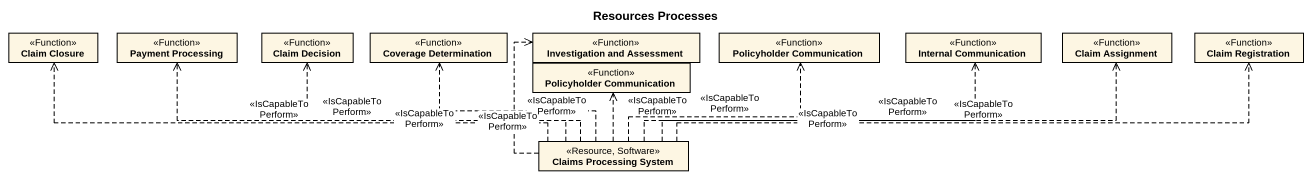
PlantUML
@startuml
title Resources Processes
hide circle
hide empty members
class "Claim Closure" as Claim_Closure <<Function>>
class "Payment Processing" as Payment_Processing <<Function>>
class "Claim Decision" as Claim_Decision <<Function>>
class "Coverage Determination" as Coverage_Determination <<Function>>
class "Investigation and Assessment" as Investigation_and_Assessment <<Function>>
class "Policyholder Communication" as Policyholder_Communication <<Function>>
class "Internal Communication" as Internal_Communication <<Function>>
class "Claim Assignment" as Claim_Assignment <<Function>>
class "Claim Registration" as Claim_Registration <<Function>>
class "Policyholder Communication" as Policyholder_Communication_2 <<Function>>
class "Claims Processing System" as Claims_Processing_System <<Resource, Software>>
Claims_Processing_System .left.> Claim_Closure : <<IsCapableToPerform>>
Claims_Processing_System .left.> Payment_Processing : <<IsCapableToPerform>>
Claims_Processing_System .left.> Claim_Decision : <<IsCapableToPerform>>
Claims_Processing_System .up.> Coverage_Determination : <<IsCapableToPerform>>
Claims_Processing_System .up.> Investigation_and_Assessment : <<IsCapableToPerform>>
Claims_Processing_System .right.> Policyholder_Communication : <<IsCapableToPerform>>
Claims_Processing_System .right.> Internal_Communication : <<IsCapableToPerform>>
Claims_Processing_System .right.> Claim_Assignment : <<IsCapableToPerform>>
Claims_Processing_System .right.> Claim_Registration : <<IsCapableToPerform>>
Claims_Processing_System .up.> Policyholder_Communication_2 : <<IsCapableToPerform>>
@enduml
